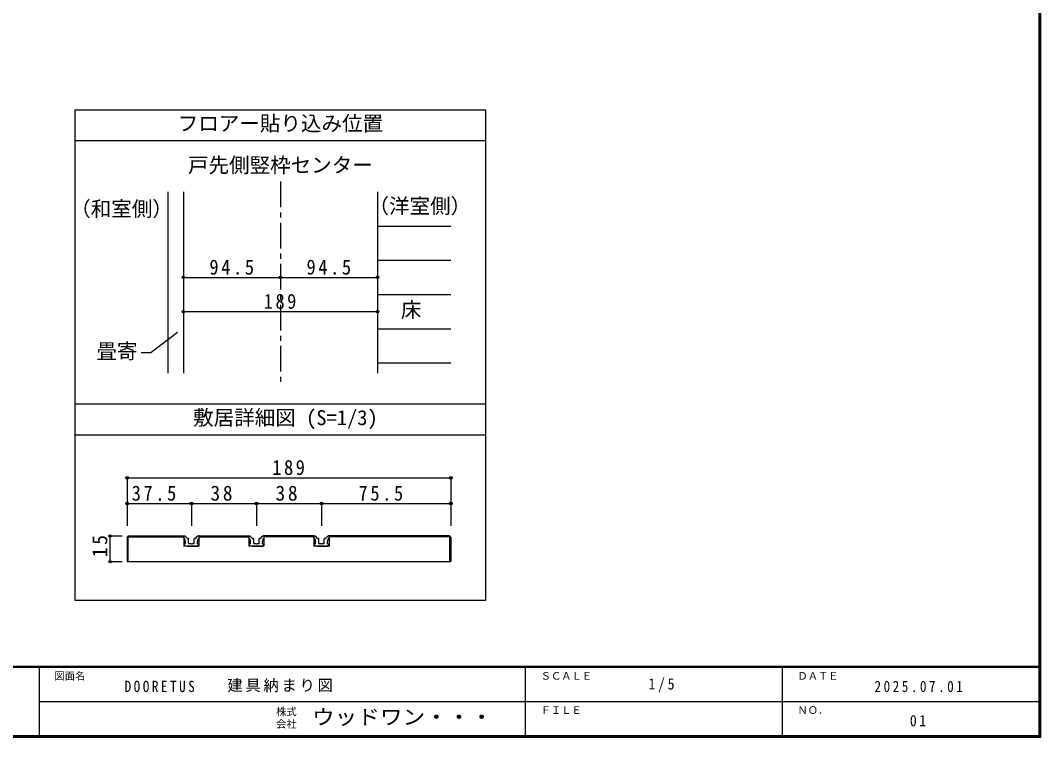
# Model space of a CAD drawing. Units: millimetres at full size, sheet at 1:5, with parts at other scales. Extents: x -973 to 977, y -701 to 696.
# Drawn here: x -16 to 977, y -701 to -2 of the extents above; entities that cross this region are included whole.
import ezdxf
from ezdxf.enums import TextEntityAlignment as Align

# ---------------------------------------------------------------- set-up
doc = ezdxf.new("R2010")
doc.units = ezdxf.units.MM
doc.header["$LTSCALE"] = 5
doc.header["$PDMODE"] = 32
doc.header["$PDSIZE"] = 2.5
doc.linetypes.add('CHAIN1', pattern=[8, 5, -1, 1, -1])
for name, color, linetype in [('0-1_通り芯', 4, 'CHAIN1'), ('0-3_仕上げ', 2, 'Continuous'), ('0-4_枠', 3, 'Continuous'), ('0-A_文字', 7, 'Continuous'), ('0-B_寸法', 7, 'Continuous'), ('2-4_枠', 3, 'Continuous'), ('2-7_金物', 7, 'Continuous'), ('2-B_寸法', 4, 'Continuous'), ('F-0_補助線', 7, 'Continuous'), ('F-1_枠', 6, 'Continuous'), ('F-A_文字', 7, 'Continuous')]:
    doc.layers.add(name, color=color, linetype=linetype)
doc.styles.add('ＭＳ ゴシック', font='')
doc.styles.get('ＭＳ ゴシック').set_extended_font_data('MS Gothic')

msp = doc.modelspace()

# ---------------------------------------------------------------- linework, layer by layer
at = {"layer": '0-1_通り芯'}
msp.add_line((236.653, -159.5), (236.653, -356.007), dxfattribs=at)
at = {"layer": '0-3_仕上げ'}
msp.add_line((127.153, -169.5), (127.153, -346.007), dxfattribs=at)
at = {"layer": '0-3_仕上げ', "color": 4}
for p, q in [((331.153, -202.801), (402.486, -202.801)), ((331.153, -236.103), (402.486, -236.103)), ((331.153, -269.404), (402.486, -269.404)), ((331.153, -302.706), (402.486, -302.706)), ((331.153, -336.007), (402.486, -336.007))]:
    msp.add_line(p, q, dxfattribs=at)
at = {"layer": '0-4_枠'}
for p, q in [((142.153, -169.5), (142.153, -346.007)), ((331.153, -169.5), (331.153, -346.007))]:
    msp.add_line(p, q, dxfattribs=at)
at = {"layer": '0-A_文字', "color": 3}
for p, q in [((36.653, -89.5), (436.653, -89.5)), ((36.653, -89.5), (36.653, -567.5)), ((436.653, -567.5), (436.653, -89.5)), ((36.653, -119.5), (436.653, -119.5)), ((436.653, -376.026), (36.653, -376.026)), ((36.653, -406.026), (436.653, -406.026)), ((436.653, -567.5), (36.653, -567.5))]:
    msp.add_line(p, q, dxfattribs=at)
at = {"layer": '0-A_文字'}
for p in [(136.607, -306.475), (100.962, -325.825)]:
    msp.add_line(p, (110.807, -325.825), dxfattribs=at)
at = {"layer": '0-B_寸法', "color": 4}
for p, q in [((142.153, -252.753), (236.653, -252.753)), ((236.653, -252.753), (331.153, -252.753)), ((142.153, -286.055), (331.153, -286.055))]:
    msp.add_line(p, q, dxfattribs=at)
at = {"layer": '0-B_寸法'}
for p in [(142.153, -252.753), (236.653, -252.753), (331.153, -252.753), (142.153, -286.055), (331.153, -286.055)]:
    msp.add_point(p, dxfattribs=at)
at = {"layer": '2-4_枠'}
for p, q in [((87.486, -505.68), (88.665, -504.501)), ((87.486, -505.68), (87.486, -529.502)), ((88.32, -529.502), (88.32, -505.335)), ((88.32, -505.335), (142.653, -505.335)), ((88.665, -504.501), (142.653, -504.501)), ((142.653, -504.501), (142.653, -514.501)), ((157.32, -504.501), (157.32, -514.501)), ((157.32, -504.501), (205.986, -504.501)), ((157.32, -505.335), (205.986, -505.335)), ((205.986, -504.501), (205.986, -514.501)), ((269.32, -504.501), (220.653, -504.501)), ((220.653, -504.501), (220.653, -514.501)), ((269.32, -505.335), (220.653, -505.335)), ((269.32, -504.501), (269.32, -514.501)), ((401.308, -504.501), (283.986, -504.501)), ((401.653, -505.335), (283.986, -505.335)), ((401.308, -504.501), (402.486, -505.68)), ((401.653, -529.502), (401.653, -505.335)), ((402.486, -505.68), (402.486, -529.502)), ((157.32, -514.501), (142.653, -514.501)), ((220.653, -514.501), (205.986, -514.501)), ((87.486, -529.502), (402.486, -529.502))]:
    msp.add_line(p, q, dxfattribs=at)
msp.add_lwpolyline([(283.986, -504.501), (283.986, -514.501), (269.32, -514.501)], dxfattribs=at)
at = {"layer": '2-7_金物'}
for p, q in [((146.09, -506.855), (143.981, -504.746)), ((153.883, -506.855), (155.992, -504.746)), ((157.486, -504.502), (156.582, -504.502)), ((157.486, -506.168), (157.486, -504.502)), ((209.423, -506.855), (207.314, -504.746)), ((217.216, -506.855), (219.326, -504.746)), ((220.82, -504.502), (219.915, -504.502)), ((220.82, -506.168), (220.82, -504.502)), ((272.757, -506.855), (270.647, -504.746)), ((280.55, -506.855), (282.659, -504.746)), ((284.153, -504.502), (283.248, -504.502)), ((284.153, -506.168), (284.153, -504.502)), ((143.653, -514.502), (142.843, -512.458)), ((144.153, -512.002), (143.153, -512.002)), ((145.486, -514.502), (143.653, -514.502)), ((144.153, -512.002), (144.153, -509.895)), ((145.486, -514.502), (145.82, -514.168)), ((145.82, -514.168), (146.153, -514.502)), ((146.153, -514.502), (153.82, -514.502)), ((146.444, -507.002), (146.986, -507.002)), ((147.32, -511.502), (147.32, -507.335)), ((149.486, -512.002), (147.82, -512.002)), ((149.986, -512.502), (149.486, -512.002)), ((152.653, -511.502), (152.653, -507.335)), ((153.529, -507.002), (152.986, -507.002)), ((154.153, -514.168), (153.82, -514.502)), ((154.486, -514.502), (154.153, -514.168)), ((154.486, -514.502), (156.32, -514.502)), ((155.82, -512.002), (155.82, -509.895)), ((155.82, -512.002), (156.82, -512.002)), ((156.32, -514.502), (157.13, -512.458)), ((206.986, -514.502), (206.177, -512.458)), ((207.486, -512.002), (206.486, -512.002)), ((208.82, -514.502), (206.986, -514.502)), ((207.486, -512.002), (207.486, -509.895)), ((208.82, -514.502), (209.153, -514.168)), ((209.153, -514.168), (209.486, -514.502)), ((209.486, -514.502), (217.153, -514.502)), ((209.777, -507.002), (210.32, -507.002)), ((210.653, -511.502), (210.653, -507.335)), ((212.82, -512.002), (211.153, -512.002)), ((213.32, -512.502), (212.82, -512.002)), ((215.986, -511.502), (215.986, -507.335)), ((216.863, -507.002), (216.32, -507.002)), ((217.486, -514.168), (217.153, -514.502)), ((217.82, -514.502), (217.486, -514.168)), ((217.82, -514.502), (219.653, -514.502)), ((219.153, -512.002), (219.153, -509.895)), ((219.153, -512.002), (220.153, -512.002)), ((219.653, -514.502), (220.463, -512.458)), ((270.32, -514.502), (269.51, -512.458)), ((270.82, -512.002), (269.82, -512.002)), ((272.153, -514.502), (270.32, -514.502)), ((270.82, -512.002), (270.82, -509.895)), ((272.153, -514.502), (272.486, -514.168)), ((272.486, -514.168), (272.82, -514.502)), ((272.82, -514.502), (280.486, -514.502)), ((273.11, -507.002), (273.653, -507.002)), ((273.986, -511.502), (273.986, -507.335)), ((276.153, -512.002), (274.486, -512.002)), ((276.653, -512.502), (276.153, -512.002)), ((279.32, -511.502), (279.32, -507.335)), ((280.196, -507.002), (279.653, -507.002)), ((280.82, -514.168), (280.486, -514.502)), ((281.153, -514.502), (280.82, -514.168)), ((281.153, -514.502), (282.986, -514.502)), ((282.486, -512.002), (282.486, -509.895)), ((282.486, -512.002), (283.486, -512.002)), ((282.986, -514.502), (283.796, -512.458))]:
    msp.add_line(p, q, dxfattribs=at)
for points in [[(142.486, -506.168), (142.486, -504.502), (143.391, -504.502)], [(205.82, -506.168), (205.82, -504.502), (206.725, -504.502)], [(269.153, -506.168), (269.153, -504.502), (270.058, -504.502)], [(152.153, -512.002), (150.486, -512.002), (149.986, -512.502)], [(215.486, -512.002), (213.82, -512.002), (213.32, -512.502)], [(278.82, -512.002), (277.153, -512.002), (276.653, -512.502)]]:
    msp.add_lwpolyline(points, dxfattribs=at)
for centre, radius, start, end in [((139.153, -509.895), 5, 0, 48.19), ((143.391, -505.335), 0.833, 45, 90), ((160.82, -509.895), 5, 131.81, 180), ((156.582, -505.335), 0.833, 90, 135), ((202.487, -509.895), 5, 0, 48.19), ((206.725, -505.335), 0.833, 45, 90), ((224.153, -509.895), 5, 131.81, 180), ((219.915, -505.335), 0.833, 90, 135), ((265.82, -509.895), 5, 0, 48.19), ((270.058, -505.335), 0.833, 45, 90), ((287.486, -509.895), 5, 131.81, 180), ((283.248, -505.335), 0.833, 90, 135), ((143.153, -512.335), 0.333, 90, 201.616), ((146.444, -506.502), 0.5, 225, 270), ((146.986, -507.335), 0.333, 360, 90), ((147.82, -511.502), 0.5, 180, 270), ((152.153, -511.502), 0.5, 270, 360), ((152.986, -507.335), 0.333, 90, 180), ((153.529, -506.502), 0.5, 270, 315), ((156.82, -512.335), 0.333, 338.384, 90), ((206.486, -512.335), 0.333, 90, 201.616), ((209.777, -506.502), 0.5, 225, 270), ((210.32, -507.335), 0.333, 360, 90), ((211.153, -511.502), 0.5, 180, 270), ((215.486, -511.502), 0.5, 270, 360), ((216.32, -507.335), 0.333, 90, 180), ((216.863, -506.502), 0.5, 270, 315), ((220.153, -512.335), 0.333, 338.384, 90), ((269.82, -512.335), 0.333, 90, 201.616), ((273.11, -506.502), 0.5, 225, 270), ((273.653, -507.335), 0.333, 360, 90), ((274.486, -511.502), 0.5, 180, 270), ((278.82, -511.502), 0.5, 270, 360), ((279.653, -507.335), 0.333, 90, 180), ((280.196, -506.502), 0.5, 270, 315), ((283.486, -512.335), 0.333, 338.384, 90)]:
    msp.add_arc(centre, radius, start, end, dxfattribs=at)
at = {"layer": '2-B_寸法'}
for p, q in [((87.486, -447.835), (402.486, -447.835)), ((87.486, -447.835), (87.486, -472.835)), ((402.486, -447.835), (402.486, -472.835)), ((87.486, -472.835), (149.986, -472.835)), ((87.486, -472.835), (87.486, -494.501)), ((149.986, -472.835), (149.986, -494.501)), ((149.986, -472.835), (213.32, -472.835)), ((213.32, -472.835), (213.32, -494.501)), ((213.32, -472.835), (276.653, -472.835)), ((276.653, -472.835), (276.653, -494.501)), ((276.653, -472.835), (402.486, -472.835)), ((402.486, -472.835), (402.486, -494.501)), ((70.82, -529.502), (70.82, -504.502)), ((70.82, -504.502), (82.486, -504.502)), ((70.82, -529.502), (82.486, -529.502))]:
    msp.add_line(p, q, dxfattribs=at)
at = {"layer": '2-B_寸法', "color": 7}
for p in [(87.486, -447.835), (402.486, -447.835), (87.486, -472.835), (149.986, -472.835), (213.32, -472.835), (276.653, -472.835), (402.486, -472.835), (70.82, -504.502), (70.82, -529.502)]:
    msp.add_point(p, dxfattribs=at)
at = {"layer": 'F-1_枠'}
for p, q in [((974.986, 695.833), (974.986, -700.833)), ((975.82, 695.833), (975.82, -700.833)), ((976.653, 695.833), (976.653, -700.833)), ((976.653, -631.667), (-973.347, -631.667)), ((976.653, -632.5), (-973.347, -632.5)), ((1.653, -632.5), (1.653, -699.167)), ((474.986, -632.5), (474.986, -699.167)), ((724.986, -632.5), (724.986, -699.167)), ((1.653, -665.833), (974.986, -665.834)), ((976.653, -699.167), (-973.347, -699.167)), ((976.653, -700), (-973.347, -700)), ((976.653, -700.833), (-973.347, -700.833))]:
    msp.add_line(p, q, dxfattribs=at)

# ---------------------------------------------------------------- texts
at = {"layer": '0-A_文字', "style": 'ＭＳ ゴシック'}
for s, p in [('フロアー貼り込み位置', (136.653, -114.5)), ('戸先側竪枠センター', (146.653, -155.091)), ('（和室側）', (31.965, -197.697)), ('（洋室側）', (322.344, -194.895)), ('床', (353.928, -296.055)), ('畳寄', (57.535, -336.266)), ('敷居詳細図 (S=1/3)', (151.653, -401.016))]:
    msp.add_text(s, height=14.66, dxfattribs=at).set_placement(p, align=Align.BOTTOM_LEFT)
at = {"layer": '0-B_寸法', "char_height": 14.66, "attachment_point": 7, "style": 'ＭＳ ゴシック'}
for s, insert in [('\\T1.28;\\W0.9;94.5', (167.528, -250.253)), ('\\T1.28;\\W0.9;94.5', (262.028, -250.253)), ('\\T1.27;\\W0.9;189', (220.403, -283.555))]:
    msp.add_mtext(s, dxfattribs=dict(at, insert=insert))
at = {"layer": '2-B_寸法', "color": 7, "char_height": 14.66, "attachment_point": 7, "style": 'ＭＳ ゴシック'}
for s, insert in [('\\T1.27;\\W0.9;189', (228.736, -445.335)), ('\\T1.28;\\W0.9;37.5', (91.861, -470.335)), ('\\T1.27;\\W0.95;38', (168.528, -470.335)), ('\\T1.27;\\W0.95;38', (231.861, -470.335)), ('\\T1.28;\\W0.9;75.5', (312.695, -470.335))]:
    msp.add_mtext(s, dxfattribs=dict(at, insert=insert))
at = {"layer": '2-B_寸法', "color": 7, "insert": (68.32, -525.127), "char_height": 14.66, "attachment_point": 7, "rotation": 90, "style": 'ＭＳ ゴシック'}
msp.add_mtext('\\T1.27;\\W0.95;15', dxfattribs=at)
at = {"layer": 'F-0_補助線', "char_height": 11, "attachment_point": 7, "style": 'ＭＳ ゴシック'}
for s, insert in [('\\T1.39;\\W0.85;DOORETUS', (84.986, -656.667)), ('\\T1.17;建具納まり図', (184.986, -656.667))]:
    msp.add_mtext(s, dxfattribs=dict(at, insert=insert))
at = {"layer": 'F-A_文字', "style": 'ＭＳ ゴシック'}
for s, p in [('図面名', (16.653, -646.667)), ('ＳＣＡＬＥ', (489.986, -646.667)), ('ＤＡＴＥ', (739.986, -646.667)), ('株式', (232.486, -681.5)), ('ＦＩＬＥ', (489.986, -680)), ('ＮＯ．', (739.986, -680.001)), ('会社', (232.486, -693.5))]:
    msp.add_text(s, height=7.331, dxfattribs=at).set_placement(p, align=Align.BOTTOM_LEFT)
at = {"layer": 'F-A_文字', "style": 'ＭＳ ゴシック', "width": 1.1}
msp.add_text('ウッドワン・・・', height=14.66, dxfattribs=at).set_placement((267.486, -692.5), align=Align.BOTTOM_LEFT)
at = {"layer": 'F-A_文字', "char_height": 11, "attachment_point": 7, "style": 'ＭＳ ゴシック'}
for s, insert in [('\\T1.38;\\W0.9;1/5', (594.986, -656.667)), ('\\T1.39;\\W0.85;2025.07.01', (814.986, -656.667)), ('\\T1.36;\\W0.9;01', (849.361, -690.001))]:
    msp.add_mtext(s, dxfattribs=dict(at, insert=insert))

doc.saveas('drawing.dxf')
